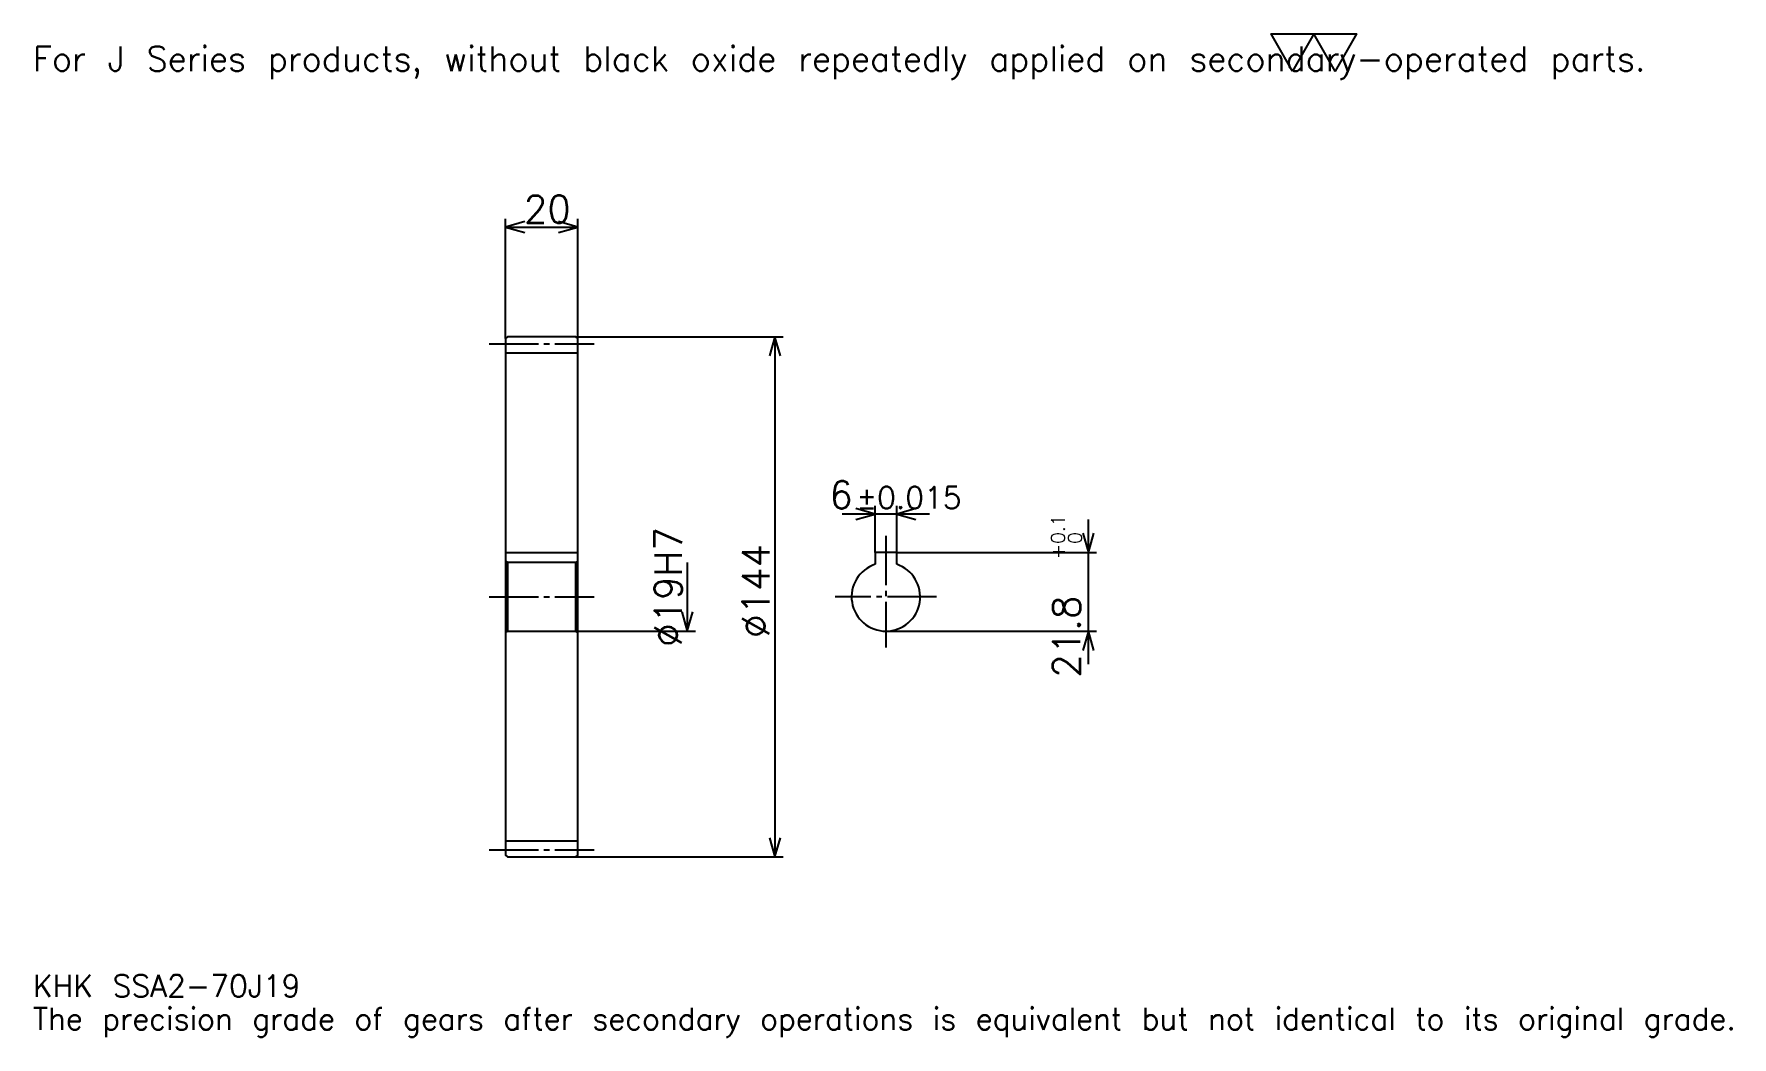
# Model space of a CAD drawing. Extents: x 15 to 486, y 6 to 283.
import ezdxf

# ---------------------------------------------------------------- set-up
doc = ezdxf.new("R2010")
doc.units = 0
doc.linetypes.add('DASHDOT', pattern=[18.195651, 13.646739, -1.516304, 1.516304, -1.516304])
doc.layers.get('0').update_dxf_attribs({"linetype": 'CONTINUOUS'})
doc.layers.add('DASHDOT', color=6, linetype='DASHDOT')
doc.styles.add('KANJI', font='TXT', dxfattribs={"bigfont": 'BIGFONT'})

msp = doc.modelspace()

# ---------------------------------------------------------------- linework, layer by layer
at = {"color": 5}
for p, q in [((145.994568, 199.394028), (145.994568, 231.994568)), ((165.994568, 199.394028), (165.994568, 231.994568)), ((145.994568, 229.720123), (165.994568, 229.720123)), ((145.994568, 198.894028), (145.994568, 199.394028)), ((165.494568, 199.394028), (165.994568, 199.394028)), ((165.994568, 199.394028), (222.855988, 199.394028)), ((165.994568, 198.894028), (165.994568, 199.394028)), ((220.581528, 199.394028), (220.581528, 55.394028)), ((248.309784, 139.694031), (248.309784, 152.582611)), ((254.309784, 139.694031), (254.309784, 152.582611)), ((263.407593, 150.308167), (239.21196, 150.308167)), ((307.380432, 108.796204), (307.380432, 148.791855)), ((196.320648, 136.894028), (196.320648, 117.894028)), ((254.309784, 139.694031), (309.654907, 139.694031)), ((165.994568, 117.894028), (198.595108, 117.894028)), ((251.309784, 117.894028), (309.654907, 117.894028)), ((165.494568, 55.394028), (165.994568, 55.394028)), ((165.994568, 55.394028), (222.855988, 55.394028))]:
    msp.add_line(p, q, dxfattribs=at)
at = {"color": 4}
for p, q in [((145.994568, 194.894028), (165.994568, 194.894028)), ((145.994568, 139.694031), (165.994568, 139.694031)), ((165.994568, 137.394028), (165.494568, 136.894028)), ((145.994568, 117.394028), (146.494568, 117.894028)), ((165.994568, 117.394028), (165.494568, 117.894028)), ((145.994568, 59.894028), (165.994568, 59.894028))]:
    msp.add_line(p, q, dxfattribs=at)
at = {"color": 7}
msp.add_lwpolyline([(363.913055, 272.934784), (357.999481, 283.184998), (381.653809, 283.184998), (375.740234, 272.934784), (369.82663, 283.184998), (363.913055, 272.934784)], dxfattribs=at)
at = {"color": 5}
for points in [[(151.301636, 231.23642), (145.994568, 229.720123), (151.301636, 228.203812)], [(160.6875, 228.203812), (165.994568, 229.720123), (160.6875, 231.23642)], [(222.097839, 194.08696), (220.581528, 199.394028), (219.065216, 194.08696)], [(243.002716, 148.791855), (248.309784, 150.308167), (243.002716, 151.824463)], [(259.616852, 151.824463), (254.309784, 150.308167), (259.616852, 148.791855)], [(305.864136, 145.001099), (307.380432, 139.694031), (308.896729, 145.001099)], [(194.804352, 123.201096), (196.320648, 117.894028), (197.83696, 123.201096)], [(308.896729, 112.58696), (307.380432, 117.894028), (305.864136, 112.58696)], [(219.065216, 60.701096), (220.581528, 55.394028), (222.097839, 60.701096)]]:
    msp.add_lwpolyline(points, dxfattribs=at)
at = {"color": 4}
for points in [[(145.994568, 117.394028), (145.994568, 55.894028), (146.494568, 55.394028), (165.494568, 55.394028), (165.994568, 55.894028), (165.994568, 198.894028), (165.494568, 199.394028), (146.494568, 199.394028), (145.994568, 198.894028), (145.994568, 117.394028)], [(145.994568, 137.394028), (146.494568, 136.894028), (146.494568, 117.894028), (165.494568, 117.894028), (165.494568, 136.894028), (146.494568, 136.894028)], [(254.309784, 136.407898), (254.309784, 139.694031), (248.309784, 139.694031), (248.309784, 136.407898)]]:
    msp.add_lwpolyline(points, dxfattribs=at)
msp.add_arc((251.309784, 127.394028), 9.5, 108.40848033, 71.59151967, dxfattribs=at)
at = {"layer": 'DASHDOT', "color": 7}
for p, q in [((141.445648, 197.394028), (170.543488, 197.394028)), ((251.309784, 144.242935), (251.309784, 113.345116)), ((141.445648, 127.394028), (170.543488, 127.394028)), ((265.358704, 127.394028), (237.260864, 127.394028)), ((141.445648, 57.394028), (170.543488, 57.394028))]:
    msp.add_line(p, q, dxfattribs=at)

# ---------------------------------------------------------------- texts
at = {"color": 7, "style": 'KANJI'}
for s, height, p in [('For J Series products, without black oxide repeatedly applied on secondary-operated parts.', 6.82337, (15.163043, 272.934784)), ('20', 7.581522, (151.066574, 230.933167)), ('6', 7.581522, (235.660019, 151.824463)), ('%%p0.015', 6.065217, (243.164795, 151.824463)), ('KHK SSA2-70J19', 6.065217, (15.163043, 16.679348)), ('The precision grade of gears after secondary operations is equivalent but not identical to its original grade.', 6.065217, (15.163043, 7.581522))]:
    msp.add_text(s, height=height, dxfattribs=at).set_placement(p)
for s, height, p in [('0.1', 3.790761, (300.860321, 142.057877)), ('%%c19H7', 7.581522, (194.804352, 113.557755)), ('%%c144', 7.581522, (219.065216, 116.021744)), ('+', 3.790761, (300.860321, 137.812225)), ('0', 3.790761, (305.560852, 142.057877)), ('21.8', 7.581522, (305.105957, 104.996391))]:
    msp.add_text(s, height=height, rotation=90, dxfattribs=at).set_placement(p)

doc.saveas('drawing.dxf')
